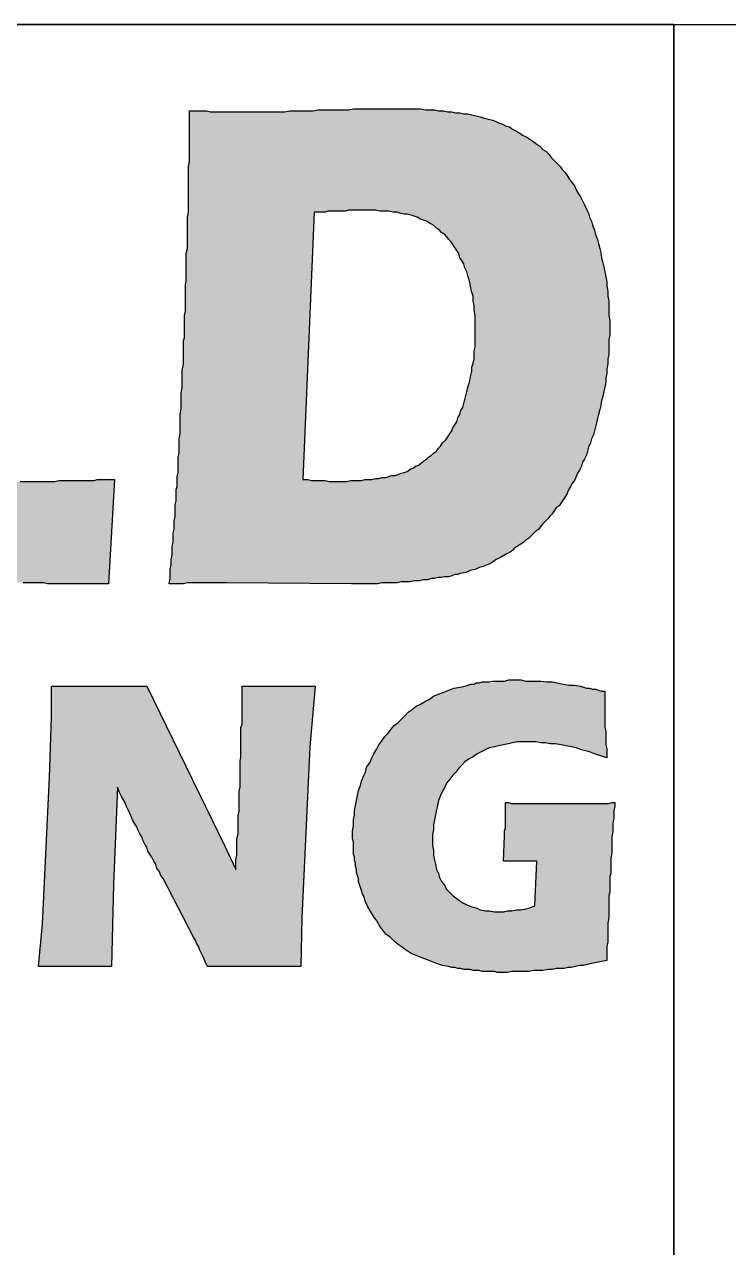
# Model space of a CAD drawing. Extents: x 0 to 36, y -3.3 to 24.
# Drawn here: x 18.468 to 19.044, y 1.5 to 2.5 of the extents above; entities that cross this region are included whole.
import ezdxf

# ---------------------------------------------------------------- set-up
doc = ezdxf.new("R2010")
doc.units = 0
doc.header["$LTSCALE"] = 10
doc.header["$MEASUREMENT"] = 0
doc.layers.add('BDR-18', color=1, linetype='Continuous')
doc.layers.add('BDR-25', color=4, linetype='Continuous')

# ---------------------------------------------------------------- blocks, each defined once
blk = doc.blocks.new('hel_logo_borderless_compact')
at = {"layer": 'BDR-18', "linetype": 'ByBlock'}
h = blk.add_hatch(color=256, dxfattribs=at)
h.dxf.hatch_style = 1
h.paths.add_polyline_path([(2.6607, 1.378), (2.6648, 1.378), (2.6681, 1.3772), (2.6714, 1.3772), (2.6756, 1.3772), (2.6789, 1.3772), (2.6822, 1.3763), (2.6863, 1.3763), (2.6905, 1.3763), (2.693, 1.3763), (2.6963, 1.3763), (2.6996, 1.3772), (2.7029, 1.3772), (2.7054, 1.3772), (2.7087, 1.3772), (2.7112, 1.378), (2.7145, 1.378), (2.717, 1.378), (2.7203, 1.3788), (2.7228, 1.3788), (2.7252, 1.3797), (2.7286, 1.3797), (2.731, 1.3805), (2.7335, 1.3813), (2.736, 1.3813), (2.7385, 1.3821), (2.741, 1.383), (2.7435, 1.3838), (2.7459, 1.3846), (2.7484, 1.3863), (2.7509, 1.3871), (2.7526, 1.3888), (2.7551, 1.3896), (2.7575, 1.3912), (2.7592, 1.3929), (2.7617, 1.3946), (2.7633, 1.3962), (2.7658, 1.3979), (2.7675, 1.3995), (2.77, 1.4012), (2.7716, 1.4037), (2.7733, 1.4053), (2.7749, 1.4078), (2.7774, 1.4103), (2.7791, 1.4128), (2.7807, 1.4153), (2.7824, 1.4177), (2.7832, 1.4202), (2.7849, 1.4227), (2.7865, 1.4252), (2.7873, 1.4285), (2.789, 1.431), (2.7898, 1.4343), (2.7915, 1.4368), (2.7923, 1.4401), (2.7931, 1.4434), (2.794, 1.4467), (2.7948, 1.45), (2.7956, 1.4534), (2.7965, 1.4567), (2.7973, 1.46), (2.7981, 1.4633), (2.7989, 1.4666), (2.7989, 1.4699), (2.7998, 1.4732), (2.8006, 1.4765), (2.8006, 1.4798), (2.8006, 1.4832), (2.8014, 1.4865), (2.8014, 1.4898), (2.8014, 1.4931), (2.8014, 1.4964), (2.8014, 1.4997), (2.8014, 1.5047), (2.8014, 1.508), (2.8014, 1.5121), (2.8006, 1.5163), (2.8006, 1.5204), (2.7998, 1.5237), (2.7998, 1.5279), (2.7989, 1.5312), (2.7981, 1.5345), (2.7973, 1.5378), (2.7965, 1.5411), (2.7956, 1.5444), (2.7948, 1.5477), (2.7931, 1.5511), (2.7923, 1.5544), (2.7907, 1.5569), (2.789, 1.5593), (2.7882, 1.5627), (2.7865, 1.5651), (2.7849, 1.5676), (2.7832, 1.5701), (2.7816, 1.5726), (2.7799, 1.5742), (2.7782, 1.5767), (2.7766, 1.5784), (2.7741, 1.58), (2.7724, 1.5817), (2.77, 1.5834), (2.7683, 1.585), (2.7658, 1.5867), (2.7642, 1.5875), (2.7617, 1.5891), (2.7592, 1.59), (2.7567, 1.5908), (2.7542, 1.5925), (2.7517, 1.5933), (2.7493, 1.5941), (2.7459, 1.5949), (2.7435, 1.5949), (2.7401, 1.5958), (2.7377, 1.5966), (2.7344, 1.5966), (2.731, 1.5974), (2.7269, 1.5974), (2.7236, 1.5974), (2.7203, 1.5983), (2.7161, 1.5983), (2.7128, 1.5983), (2.7079, 1.5983), (2.7054, 1.5983), (2.7029, 1.5983), (2.7004, 1.5983), (2.6979, 1.5983), (2.6954, 1.5974), (2.693, 1.5974), (2.6896, 1.5974), (2.6872, 1.5974), (2.6847, 1.5974), (2.6814, 1.5974), (2.6789, 1.5966), (2.6756, 1.5966), (2.6723, 1.5966), (2.6698, 1.5966)], flags=16)
h.paths.add_polyline_path([(2.5514, 1.2927), (2.5522, 1.2969), (2.5522, 1.301), (2.5522, 1.3043), (2.553, 1.3084), (2.553, 1.3126), (2.5538, 1.3159), (2.5538, 1.32), (2.5538, 1.3234), (2.5547, 1.3267), (2.5547, 1.3308), (2.5547, 1.3341), (2.5555, 1.3374), (2.5555, 1.3407), (2.5555, 1.3441), (2.5563, 1.3474), (2.5563, 1.3507), (2.5563, 1.354), (2.5563, 1.3573), (2.5572, 1.3606), (2.5572, 1.3631), (2.5572, 1.3664), (2.5572, 1.3697), (2.558, 1.3722), (2.558, 1.3755), (2.558, 1.378), (2.558, 1.3805), (2.5588, 1.3838), (2.5588, 1.3863), (2.5588, 1.3888), (2.5588, 1.3912), (2.5588, 1.3937), (2.5588, 1.3962), (2.5596, 1.3995), (2.5596, 1.4037), (2.5596, 1.407), (2.5596, 1.4111), (2.5605, 1.4153), (2.5605, 1.4194), (2.5605, 1.4227), (2.5605, 1.4269), (2.5605, 1.431), (2.5613, 1.436), (2.5613, 1.4401), (2.5613, 1.4442), (2.5613, 1.4484), (2.5621, 1.4534), (2.5621, 1.4575), (2.5621, 1.4625), (2.5621, 1.4674), (2.563, 1.4716), (2.563, 1.4765), (2.563, 1.479), (2.563, 1.4815), (2.563, 1.484), (2.563, 1.4865), (2.563, 1.489), (2.563, 1.4914), (2.5638, 1.4939), (2.5638, 1.4964), (2.5638, 1.4997), (2.5638, 1.5022), (2.5638, 1.5047), (2.5638, 1.5072), (2.5638, 1.5097), (2.5638, 1.5121), (2.5646, 1.5155), (2.5646, 1.5179), (2.5646, 1.5204), (2.5646, 1.5229), (2.5646, 1.5262), (2.5646, 1.5287), (2.5646, 1.5312), (2.5646, 1.5345), (2.5646, 1.537), (2.5654, 1.5403), (2.5654, 1.5428), (2.5654, 1.5461), (2.5654, 1.5502), (2.5654, 1.5544), (2.5654, 1.5585), (2.5654, 1.5627), (2.5663, 1.5668), (2.5663, 1.5709), (2.5663, 1.5742), (2.5663, 1.5784), (2.5663, 1.5817), (2.5663, 1.5858), (2.5663, 1.5891), (2.5663, 1.5925), (2.5671, 1.5966), (2.5671, 1.5999), (2.5671, 1.6024), (2.5671, 1.6057), (2.5671, 1.609), (2.5671, 1.6123), (2.5671, 1.6148), (2.5671, 1.6181), (2.5671, 1.6206), (2.5671, 1.6231), (2.5671, 1.6264), (2.5671, 1.6289), (2.5671, 1.6314), (2.5671, 1.6339), (2.5679, 1.638), (2.5679, 1.6421), (2.5679, 1.6463), (2.5679, 1.6794), (2.5712, 1.6794), (2.5745, 1.6794), (2.5787, 1.6794), (2.582, 1.6794), (2.5853, 1.6786), (2.5886, 1.6786), (2.5919, 1.6786), (2.5952, 1.6786), (2.5986, 1.6786), (2.601, 1.6786), (2.6044, 1.6786), (2.6077, 1.6786), (2.6101, 1.6786), (2.6135, 1.6786), (2.6159, 1.6786), (2.6184, 1.6786), (2.6217, 1.6786), (2.6242, 1.6786), (2.6267, 1.6786), (2.63, 1.6786), (2.6333, 1.6786), (2.6358, 1.6786), (2.6391, 1.6786), (2.6424, 1.6786), (2.6458, 1.6786), (2.6499, 1.6794), (2.6532, 1.6794), (2.6573, 1.6794), (2.6607, 1.6794), (2.6648, 1.6794), (2.6689, 1.6794), (2.6731, 1.6802), (2.6772, 1.6802), (2.6814, 1.6802), (2.6855, 1.6802), (2.6896, 1.6802), (2.6938, 1.6802), (2.6979, 1.6802), (2.7021, 1.6811), (2.7054, 1.6811), (2.7095, 1.6811), (2.7137, 1.6811), (2.7178, 1.6811), (2.7211, 1.6811), (2.7252, 1.6811), (2.7286, 1.6811), (2.7327, 1.6811), (2.736, 1.6811), (2.741, 1.6811), (2.7451, 1.6811), (2.7484, 1.6811), (2.7526, 1.6811), (2.7567, 1.6811), (2.7608, 1.6802), (2.7642, 1.6802), (2.7683, 1.6802), (2.7716, 1.6794), (2.7758, 1.6794), (2.7791, 1.6786), (2.7824, 1.6786), (2.7857, 1.6777), (2.789, 1.6777), (2.7923, 1.6769), (2.7956, 1.6769), (2.7989, 1.6761), (2.8023, 1.6753), (2.8056, 1.6744), (2.808, 1.6736), (2.8114, 1.6728), (2.8147, 1.672), (2.8172, 1.6711), (2.8205, 1.6695), (2.8238, 1.6686), (2.8263, 1.667), (2.8296, 1.6662), (2.8321, 1.6645), (2.8354, 1.6628), (2.8379, 1.6612), (2.8403, 1.6595), (2.8437, 1.6579), (2.8461, 1.6562), (2.8486, 1.6546), (2.8519, 1.6521), (2.8544, 1.6504), (2.8569, 1.6479), (2.8594, 1.6463), (2.8619, 1.6438), (2.8635, 1.6413), (2.866, 1.6388), (2.8685, 1.6363), (2.871, 1.6339), (2.8726, 1.6314), (2.8751, 1.6289), (2.8768, 1.6264), (2.8784, 1.6239), (2.8809, 1.6206), (2.8826, 1.6181), (2.8842, 1.6148), (2.8859, 1.6115), (2.8875, 1.609), (2.8892, 1.6057), (2.8908, 1.6024), (2.8925, 1.5991), (2.8942, 1.5958), (2.895, 1.5925), (2.8966, 1.5891), (2.8975, 1.5858), (2.8991, 1.5817), (2.9, 1.5784), (2.9016, 1.5742), (2.9024, 1.5709), (2.9033, 1.5668), (2.9041, 1.5635), (2.9049, 1.5593), (2.9058, 1.5552), (2.9066, 1.5519), (2.9074, 1.5477), (2.9082, 1.5436), (2.9091, 1.5395), (2.9091, 1.5362), (2.9099, 1.532), (2.9099, 1.5279), (2.9107, 1.5237), (2.9107, 1.5196), (2.9107, 1.5163), (2.9107, 1.5121), (2.9116, 1.508), (2.9116, 1.5039), (2.9116, 1.4997), (2.9116, 1.4956), (2.9107, 1.4923), (2.9107, 1.4881), (2.9107, 1.484), (2.9107, 1.4798), (2.9099, 1.4765), (2.9099, 1.4724), (2.9091, 1.4683), (2.9091, 1.4649), (2.9082, 1.4608), (2.9082, 1.4575), (2.9074, 1.4534), (2.9066, 1.45), (2.9058, 1.4459), (2.9049, 1.4426), (2.9041, 1.4384), (2.9033, 1.4351), (2.9024, 1.431), (2.9016, 1.4277), (2.9008, 1.4244), (2.9, 1.4211), (2.8991, 1.4177), (2.8983, 1.4144), (2.8966, 1.4111), (2.8958, 1.4078), (2.8942, 1.4045), (2.8933, 1.4012), (2.8925, 1.3979), (2.8908, 1.3946), (2.8892, 1.3921), (2.8884, 1.3888), (2.8867, 1.3855), (2.8851, 1.383), (2.8842, 1.3805), (2.8826, 1.3772), (2.8809, 1.3747), (2.8793, 1.3722), (2.8776, 1.3689), (2.8768, 1.3664), (2.8751, 1.3639), (2.8735, 1.3614), (2.8718, 1.359), (2.8701, 1.3565), (2.8677, 1.3548), (2.866, 1.3523), (2.8644, 1.3498), (2.8627, 1.3482), (2.861, 1.3457), (2.8594, 1.3441), (2.8569, 1.3416), (2.8552, 1.3399), (2.8536, 1.3374), (2.8511, 1.3358), (2.8494, 1.3341), (2.847, 1.3316), (2.8453, 1.33), (2.8428, 1.3283), (2.8412, 1.3267), (2.8387, 1.325), (2.8362, 1.3234), (2.8337, 1.3217), (2.8321, 1.32), (2.8296, 1.3184), (2.8263, 1.3167), (2.8221, 1.3142), (2.8188, 1.3126), (2.8155, 1.3101), (2.8122, 1.3084), (2.808, 1.3068), (2.8047, 1.306), (2.8014, 1.3043), (2.7973, 1.3035), (2.794, 1.3018), (2.789, 1.301), (2.7873, 1.3002), (2.7849, 1.3002), (2.7824, 1.2993), (2.7799, 1.2985), (2.7766, 1.2985), (2.7741, 1.2977), (2.7716, 1.2977), (2.7683, 1.2969), (2.7658, 1.2969), (2.7625, 1.296), (2.7592, 1.296), (2.7559, 1.2952), (2.7517, 1.2952), (2.7484, 1.2944), (2.7451, 1.2944), (2.741, 1.2944), (2.7377, 1.2935), (2.7335, 1.2935), (2.7294, 1.2935), (2.7252, 1.2935), (2.7219, 1.2927), (2.7178, 1.2927), (2.7137, 1.2927), (2.7095, 1.2927), (2.7045, 1.2927), (2.7004, 1.2927), (2.5986, 1.2935), (2.5944, 1.2935), (2.5919, 1.2935), (2.5903, 1.2935), (2.5878, 1.2935), (2.5853, 1.2935), (2.582, 1.2935), (2.5795, 1.2935), (2.5762, 1.2935), (2.5729, 1.2935), (2.5704, 1.2935), (2.5663, 1.2935), (2.563, 1.2927), (2.5596, 1.2927), (2.5555, 1.2927)])
h = blk.add_hatch(color=256, dxfattribs=at)
h.dxf.hatch_style = 1
h.paths.add_polyline_path([(2.2317, 1.2927), (2.2317, 1.2969), (2.2326, 1.301), (2.2326, 1.3051), (2.2334, 1.3093), (2.2334, 1.3134), (2.2342, 1.3167), (2.2342, 1.3209), (2.2351, 1.325), (2.2351, 1.3283), (2.2351, 1.3325), (2.2359, 1.3358), (2.2359, 1.3391), (2.2367, 1.3432), (2.2367, 1.3465), (2.2367, 1.3498), (2.2375, 1.3532), (2.2375, 1.3565), (2.2375, 1.3598), (2.2384, 1.3631), (2.2384, 1.3664), (2.2384, 1.3697), (2.2392, 1.373), (2.2392, 1.3763), (2.2392, 1.3788), (2.2392, 1.3821), (2.24, 1.3855), (2.24, 1.3879), (2.24, 1.3912), (2.24, 1.3937), (2.2408, 1.3962), (2.2408, 1.3995), (2.2408, 1.402), (2.2408, 1.407), (2.2417, 1.4111), (2.2417, 1.4161), (2.2425, 1.4211), (2.2425, 1.426), (2.2425, 1.431), (2.2433, 1.4351), (2.2433, 1.4401), (2.2433, 1.4451), (2.2442, 1.45), (2.2442, 1.455), (2.2442, 1.4591), (2.245, 1.4641), (2.245, 1.4691), (2.245, 1.4741), (2.2458, 1.479), (2.2458, 1.4832), (2.2458, 1.4881), (2.2466, 1.4931), (2.2466, 1.4981), (2.2466, 1.5022), (2.2466, 1.5072), (2.2475, 1.5121), (2.2475, 1.5171), (2.2475, 1.5213), (2.2475, 1.5262), (2.2483, 1.5312), (2.2483, 1.5362), (2.2483, 1.5403), (2.2483, 1.5453), (2.2483, 1.5502), (2.2491, 1.5552), (2.2491, 1.5593), (2.2491, 1.5643), (2.2491, 1.5693), (2.2491, 1.5734), (2.25, 1.5784), (2.25, 1.5825), (2.25, 1.5867), (2.25, 1.5916), (2.25, 1.5958), (2.25, 1.5999), (2.2508, 1.6041), (2.2508, 1.6082), (2.2508, 1.6123), (2.2508, 1.6165), (2.2508, 1.6198), (2.2508, 1.6239), (2.2508, 1.6281), (2.2508, 1.6314), (2.2508, 1.6355), (2.2508, 1.6388), (2.2516, 1.643), (2.2516, 1.6463), (2.2516, 1.6496), (2.2516, 1.6537), (2.2516, 1.657), (2.2516, 1.6604), (2.2516, 1.6637), (2.2516, 1.667), (2.2516, 1.6703), (2.2516, 1.6736), (2.2516, 1.6761), (2.2516, 1.6794), (2.2558, 1.6794), (2.2599, 1.6794), (2.264, 1.6794), (2.2682, 1.6794), (2.2723, 1.6794), (2.2765, 1.6794), (2.2798, 1.6794), (2.2839, 1.6794), (2.288, 1.6786), (2.2914, 1.6786), (2.2955, 1.6786), (2.2988, 1.6786), (2.3021, 1.6786), (2.3054, 1.6786), (2.3096, 1.6786), (2.3129, 1.6786), (2.3145, 1.6786), (2.317, 1.6786), (2.3195, 1.6786), (2.3228, 1.6786), (2.3253, 1.6786), (2.3278, 1.6786), (2.3311, 1.6786), (2.3344, 1.6794), (2.3377, 1.6794), (2.341, 1.6794), (2.3444, 1.6794), (2.3485, 1.6794), (2.3518, 1.6794), (2.3559, 1.6794), (2.3601, 1.6794), (2.3642, 1.6794), (2.3576, 1.5767), (2.3501, 1.4169), (2.3493, 1.3772), (2.3518, 1.3772), (2.3543, 1.3772), (2.3576, 1.3772), (2.3601, 1.3772), (2.3626, 1.3772), (2.3651, 1.3772), (2.3692, 1.3772), (2.3733, 1.3763), (2.3775, 1.3763), (2.3816, 1.3763), (2.3849, 1.3763), (2.3891, 1.3763), (2.3915, 1.3763), (2.3949, 1.3763), (2.3973, 1.3763), (2.3998, 1.3763), (2.4023, 1.3763), (2.4065, 1.3763), (2.4106, 1.3763), (2.4139, 1.3763), (2.418, 1.3763), (2.4222, 1.3763), (2.4263, 1.3763), (2.4296, 1.3763), (2.4338, 1.3763), (2.4371, 1.3763), (2.4412, 1.3763), (2.4445, 1.3763), (2.4479, 1.3763), (2.4512, 1.3763), (2.4545, 1.3763), (2.4578, 1.3763), (2.4611, 1.3772), (2.4644, 1.3772), (2.4677, 1.3772), (2.471, 1.3772), (2.4735, 1.3772), (2.4768, 1.3772), (2.4793, 1.3772), (2.4826, 1.3772), (2.4851, 1.3772), (2.4876, 1.3772), (2.4901, 1.3772), (2.4926, 1.378), (2.4951, 1.378), (2.4975, 1.378), (2.5025, 1.378), (2.5066, 1.378), (2.5017, 1.2927), (2.4975, 1.2927), (2.4934, 1.2927), (2.4893, 1.2927), (2.4851, 1.2927), (2.481, 1.2927), (2.4768, 1.2927), (2.4727, 1.2927), (2.4686, 1.2927), (2.4644, 1.2927), (2.4603, 1.2927), (2.4561, 1.2927), (2.452, 1.2927), (2.4487, 1.2935), (2.4445, 1.2935), (2.4404, 1.2935), (2.4363, 1.2935), (2.4321, 1.2935), (2.4288, 1.2935), (2.4247, 1.2935), (2.4205, 1.2935), (2.4164, 1.2935), (2.4131, 1.2935), (2.4089, 1.2935), (2.4048, 1.2935), (2.4015, 1.2935), (2.3973, 1.2935), (2.3932, 1.2935), (2.3899, 1.2935), (2.3858, 1.2935), (2.3824, 1.2935), (2.3783, 1.2935), (2.3742, 1.2935), (2.3717, 1.2935), (2.3692, 1.2935), (2.3667, 1.2935), (2.3642, 1.2935), (2.3617, 1.2935), (2.3593, 1.2935), (2.3568, 1.2935), (2.3543, 1.2935), (2.3493, 1.2935), (2.3444, 1.2935), (2.3402, 1.2935), (2.3352, 1.2935), (2.3303, 1.2935), (2.3253, 1.2935), (2.3212, 1.2935), (2.3162, 1.2935), (2.3112, 1.2935), (2.3071, 1.2935), (2.3021, 1.2935), (2.298, 1.2935), (2.2938, 1.2935), (2.2889, 1.2935), (2.2847, 1.2935), (2.2806, 1.2927), (2.2765, 1.2927), (2.2723, 1.2927), (2.2682, 1.2927), (2.264, 1.2927), (2.2599, 1.2927), (2.2558, 1.2927), (2.2516, 1.2927), (2.2475, 1.2927), (2.2433, 1.2927), (2.2392, 1.2927), (2.2359, 1.2927)])
h = blk.add_hatch(color=256, dxfattribs=at)
h.dxf.hatch_style = 1
h.paths.add_polyline_path([(2.8263, 1.1139), (2.8287, 1.1139), (2.8312, 1.113), (2.8337, 1.113), (2.8362, 1.113), (2.8387, 1.113), (2.8412, 1.113), (2.8437, 1.113), (2.8461, 1.113), (2.8511, 1.113), (2.8561, 1.113), (2.861, 1.113), (2.866, 1.113), (2.8693, 1.113), (2.8735, 1.113), (2.8768, 1.113), (2.8809, 1.113), (2.8842, 1.113), (2.8875, 1.113), (2.8908, 1.113), (2.8942, 1.113), (2.8975, 1.113), (2.9, 1.113), (2.9033, 1.113), (2.9058, 1.113), (2.9082, 1.113), (2.9107, 1.113), (2.9132, 1.1139), (2.9157, 1.1139), (2.9157, 1.1105), (2.9149, 1.1072), (2.9149, 1.1039), (2.9149, 1.1006), (2.914, 1.0973), (2.914, 1.0932), (2.914, 1.0898), (2.9132, 1.0857), (2.9132, 1.0816), (2.9132, 1.0774), (2.9132, 1.0725), (2.9124, 1.0683), (2.9124, 1.0634), (2.9124, 1.0609), (2.9124, 1.0584), (2.9124, 1.0559), (2.9116, 1.0534), (2.9116, 1.0509), (2.9116, 1.0484), (2.9116, 1.046), (2.9116, 1.0427), (2.9116, 1.0402), (2.9107, 1.0377), (2.9107, 1.0352), (2.9107, 1.0327), (2.9107, 1.0286), (2.9107, 1.0236), (2.9107, 1.0195), (2.9099, 1.0153), (2.9099, 1.0112), (2.9099, 1.007), (2.9099, 1.0037), (2.9099, 0.9996), (2.9091, 0.9963), (2.9091, 0.993), (2.9091, 0.9897), (2.9091, 0.9872), (2.9091, 0.9847), (2.9049, 0.9839), (2.9008, 0.983), (2.8966, 0.9822), (2.8933, 0.9814), (2.89, 0.9805), (2.8867, 0.9805), (2.8834, 0.9797), (2.8801, 0.9789), (2.8776, 0.9789), (2.8743, 0.9781), (2.871, 0.9781), (2.8677, 0.9781), (2.8644, 0.9772), (2.861, 0.9772), (2.8569, 0.9764), (2.8528, 0.9764), (2.8494, 0.9764), (2.8453, 0.9756), (2.842, 0.9756), (2.8379, 0.9756), (2.8345, 0.9756), (2.8312, 0.9756), (2.8279, 0.9748), (2.8246, 0.9748), (2.8221, 0.9748), (2.8196, 0.9748), (2.8172, 0.9756), (2.8147, 0.9756), (2.8122, 0.9756), (2.8097, 0.9756), (2.8072, 0.9756), (2.8047, 0.9764), (2.8023, 0.9764), (2.7998, 0.9764), (2.7973, 0.9772), (2.7948, 0.9772), (2.7923, 0.9772), (2.7898, 0.9781), (2.7873, 0.9781), (2.7849, 0.9789), (2.7824, 0.9789), (2.7799, 0.9797), (2.7749, 0.9805), (2.77, 0.9822), (2.7658, 0.9839), (2.7617, 0.9855), (2.7575, 0.9872), (2.7534, 0.9888), (2.7493, 0.9905), (2.7451, 0.993), (2.7418, 0.9955), (2.7385, 0.9979), (2.7352, 1.0004), (2.7319, 1.0037), (2.7286, 1.0062), (2.7261, 1.0095), (2.7236, 1.0128), (2.7211, 1.017), (2.7186, 1.0203), (2.7161, 1.0244), (2.7137, 1.0286), (2.712, 1.0327), (2.7103, 1.0377), (2.7095, 1.0393), (2.7087, 1.0418), (2.7079, 1.0443), (2.707, 1.0468), (2.7062, 1.0493), (2.7062, 1.0518), (2.7054, 1.0542), (2.7045, 1.0567), (2.7045, 1.0592), (2.7037, 1.0617), (2.7037, 1.0642), (2.7029, 1.0667), (2.7029, 1.0691), (2.7021, 1.0716), (2.7021, 1.0741), (2.7021, 1.0766), (2.7021, 1.0791), (2.7021, 1.0816), (2.7012, 1.0841), (2.7012, 1.0865), (2.7012, 1.0907), (2.7021, 1.0948), (2.7021, 1.0998), (2.7029, 1.1039), (2.7029, 1.1072), (2.7037, 1.1114), (2.7045, 1.1155), (2.7054, 1.1197), (2.7062, 1.1238), (2.7079, 1.1279), (2.7087, 1.1312), (2.7103, 1.1354), (2.712, 1.1387), (2.7128, 1.1428), (2.7153, 1.1462), (2.717, 1.1503), (2.7186, 1.1536), (2.7211, 1.1577), (2.7228, 1.1611), (2.7252, 1.1644), (2.7277, 1.1677), (2.7302, 1.1702), (2.7327, 1.1735), (2.7352, 1.1768), (2.7385, 1.1793), (2.741, 1.1818), (2.7443, 1.1851), (2.7468, 1.1876), (2.7501, 1.19), (2.7534, 1.1925), (2.7567, 1.1942), (2.7608, 1.1967), (2.7642, 1.1983), (2.7675, 1.2008), (2.7716, 1.2025), (2.7758, 1.2041), (2.7799, 1.2058), (2.784, 1.2074), (2.789, 1.2083), (2.7931, 1.2091), (2.7981, 1.2107), (2.8006, 1.2107), (2.8023, 1.2116), (2.8047, 1.2116), (2.8072, 1.2124), (2.8097, 1.2124), (2.813, 1.2124), (2.8155, 1.2132), (2.818, 1.2132), (2.8205, 1.2132), (2.823, 1.2132), (2.8254, 1.2132), (2.8287, 1.2141), (2.8312, 1.2141), (2.8345, 1.2141), (2.8387, 1.2141), (2.8428, 1.2132), (2.847, 1.2132), (2.8511, 1.2132), (2.8552, 1.2132), (2.8602, 1.2124), (2.8644, 1.2124), (2.8685, 1.2116), (2.8735, 1.2107), (2.8784, 1.2099), (2.8826, 1.2099), (2.8875, 1.2091), (2.8925, 1.2074), (2.895, 1.2074), (2.8975, 1.2066), (2.9, 1.2066), (2.9024, 1.2058), (2.9049, 1.2049), (2.9074, 1.2049), (2.9074, 1.2016), (2.9074, 1.1983), (2.9074, 1.195), (2.9074, 1.1925), (2.9074, 1.1892), (2.9074, 1.1859), (2.9074, 1.1826), (2.9074, 1.1784), (2.9074, 1.1751), (2.9082, 1.1718), (2.9082, 1.1685), (2.9082, 1.1644), (2.9082, 1.1611), (2.9091, 1.1577), (2.9091, 1.1536), (2.9091, 1.1503), (2.9066, 1.1511), (2.9041, 1.1519), (2.9016, 1.1528), (2.8991, 1.1536), (2.895, 1.1553), (2.8917, 1.1561), (2.8884, 1.1569), (2.8842, 1.1586), (2.8801, 1.1594), (2.8759, 1.1602), (2.8718, 1.1611), (2.8668, 1.1619), (2.8627, 1.1619), (2.8586, 1.1627), (2.8552, 1.1627), (2.8511, 1.1635), (2.8478, 1.1635), (2.8445, 1.1635), (2.8403, 1.1635), (2.8362, 1.1635), (2.8321, 1.1627), (2.8287, 1.1619), (2.8246, 1.1611), (2.8205, 1.1602), (2.8172, 1.1594), (2.813, 1.1586), (2.8097, 1.1569), (2.8064, 1.1553), (2.8031, 1.1536), (2.7998, 1.1511), (2.7965, 1.1495), (2.7931, 1.147), (2.7907, 1.1445), (2.7882, 1.142), (2.7857, 1.1387), (2.7832, 1.1362), (2.7807, 1.1329), (2.7782, 1.1296), (2.7766, 1.1263), (2.7749, 1.123), (2.7733, 1.1197), (2.7716, 1.1155), (2.7708, 1.1114), (2.77, 1.1081), (2.7691, 1.1039), (2.7683, 1.0998), (2.7675, 1.0956), (2.7675, 1.0915), (2.7666, 1.0874), (2.7666, 1.0832), (2.7666, 1.0791), (2.7675, 1.0749), (2.7675, 1.0708), (2.7683, 1.0667), (2.7691, 1.0634), (2.77, 1.0592), (2.7716, 1.0559), (2.7724, 1.0526), (2.7741, 1.0493), (2.7766, 1.046), (2.7782, 1.0427), (2.7807, 1.0402), (2.7832, 1.0377), (2.7857, 1.036), (2.789, 1.0335), (2.7915, 1.0319), (2.7948, 1.0302), (2.7989, 1.0286), (2.8023, 1.0277), (2.8056, 1.0261), (2.8097, 1.0253), (2.813, 1.0253), (2.8172, 1.0244), (2.8213, 1.0244), (2.8246, 1.0244), (2.8279, 1.0253), (2.8312, 1.0253), (2.8354, 1.0261), (2.8387, 1.0261), (2.8428, 1.0269), (2.8461, 1.0277), (2.8503, 1.0294), (2.8519, 1.0658), (2.8494, 1.0658), (2.8478, 1.0658), (2.8445, 1.0658), (2.842, 1.0658), (2.8403, 1.0658), (2.8246, 1.0658), (2.8254, 1.0865), (2.8254, 1.0882), (2.8254, 1.0907), (2.8263, 1.0932), (2.8263, 1.0965), (2.8263, 1.0998), (2.8263, 1.1039), (2.8263, 1.1056), (2.8263, 1.1081), (2.8263, 1.1105)])
h = blk.add_hatch(color=256, dxfattribs=at)
h.dxf.hatch_style = 1
h.paths.add_polyline_path([(2.4445, 0.9797), (2.4479, 1.0145), (2.4537, 1.1346), (2.4553, 1.1834), (2.4553, 1.2091), (2.4586, 1.2091), (2.4611, 1.2091), (2.4644, 1.2091), (2.4669, 1.2091), (2.4694, 1.2091), (2.4719, 1.2091), (2.4752, 1.2091), (2.4777, 1.2091), (2.4801, 1.2091), (2.4826, 1.2091), (2.4851, 1.2091), (2.4876, 1.2091), (2.4926, 1.2091), (2.4967, 1.2091), (2.5, 1.2091), (2.5042, 1.2091), (2.5075, 1.2091), (2.5124, 1.2091), (2.5141, 1.2091), (2.5166, 1.2091), (2.5191, 1.2091), (2.5215, 1.2091), (2.5249, 1.2091), (2.5273, 1.2091), (2.5298, 1.2091), (2.5331, 1.2091), (2.5969, 1.0783), (2.606, 1.0592), (2.606, 1.0634), (2.606, 1.0667), (2.6068, 1.0708), (2.6068, 1.0749), (2.6068, 1.0791), (2.6068, 1.0841), (2.6077, 1.0882), (2.6077, 1.0907), (2.6077, 1.0932), (2.6077, 1.0956), (2.6077, 1.0981), (2.6077, 1.1014), (2.6077, 1.1039), (2.6085, 1.1064), (2.6085, 1.1089), (2.6085, 1.1122), (2.6085, 1.1147), (2.6085, 1.1172), (2.6085, 1.1205), (2.6085, 1.123), (2.6093, 1.1263), (2.6093, 1.1296), (2.6093, 1.1321), (2.6093, 1.1354), (2.6093, 1.1387), (2.6093, 1.142), (2.6093, 1.1453), (2.6093, 1.1478), (2.6101, 1.1511), (2.6101, 1.1536), (2.6101, 1.1569), (2.6101, 1.1594), (2.6101, 1.1627), (2.6101, 1.1652), (2.6101, 1.1677), (2.6101, 1.1702), (2.6101, 1.1727), (2.6101, 1.1751), (2.611, 1.1776), (2.611, 1.1818), (2.611, 1.1859), (2.611, 1.19), (2.611, 1.1942), (2.611, 1.1975), (2.611, 1.2008), (2.611, 1.2041), (2.611, 1.2066), (2.611, 1.2091), (2.6159, 1.2091), (2.6201, 1.2091), (2.6242, 1.2091), (2.6275, 1.2091), (2.6317, 1.2091), (2.635, 1.2091), (2.6375, 1.2091), (2.6408, 1.2091), (2.6424, 1.2091), (2.6449, 1.2091), (2.6474, 1.2091), (2.6507, 1.2091), (2.6549, 1.2091), (2.6565, 1.2091), (2.659, 1.2091), (2.6615, 1.2091), (2.6648, 1.2091), (2.6673, 1.2091), (2.6706, 1.2091), (2.6665, 1.1594), (2.6598, 1.0195), (2.659, 0.9797), (2.654, 0.9797), (2.6491, 0.9797), (2.6449, 0.9797), (2.64, 0.9797), (2.6358, 0.9797), (2.6308, 0.9797), (2.6267, 0.9797), (2.6226, 0.9797), (2.6184, 0.9797), (2.6143, 0.9797), (2.6101, 0.9797), (2.6077, 0.9797), (2.6052, 0.9797), (2.6027, 0.9797), (2.6002, 0.9797), (2.5977, 0.9797), (2.5952, 0.9797), (2.5919, 0.9797), (2.5894, 0.9797), (2.5861, 0.9797), (2.5828, 0.9797), (2.5812, 0.983), (2.5795, 0.9872), (2.5779, 0.9905), (2.5762, 0.9938), (2.5754, 0.9963), (2.5737, 0.9988), (2.5729, 1.0012), (2.5712, 1.0037), (2.5464, 1.0518), (2.5447, 1.0542), (2.5431, 1.0576), (2.5414, 1.06), (2.5406, 1.0634), (2.5389, 1.0658), (2.5373, 1.0691), (2.5356, 1.0716), (2.534, 1.0741), (2.5331, 1.0774), (2.5315, 1.0799), (2.5298, 1.0832), (2.529, 1.0857), (2.5273, 1.0882), (2.5257, 1.0915), (2.5249, 1.094), (2.5232, 1.0965), (2.5215, 1.0998), (2.5199, 1.1039), (2.5182, 1.1072), (2.5166, 1.1105), (2.5149, 1.1147), (2.5124, 1.1188), (2.5108, 1.1221), (2.5091, 1.1263), (2.5058, 1.0468), (2.5042, 0.9797), (2.5, 0.9797), (2.4959, 0.9797), (2.4917, 0.9797), (2.4876, 0.9797), (2.4843, 0.9797), (2.481, 0.9797), (2.4785, 0.9797), (2.476, 0.9797), (2.4735, 0.9797), (2.471, 0.9797), (2.4677, 0.9797), (2.4636, 0.9797), (2.4603, 0.9797), (2.4578, 0.9797), (2.4553, 0.9797), (2.4528, 0.9797), (2.4503, 0.9797), (2.4479, 0.9797)])
for points in [[(2.5514, 1.2927), (2.5522, 1.2969), (2.5522, 1.301), (2.5522, 1.3043), (2.553, 1.3084), (2.553, 1.3126), (2.5538, 1.3159), (2.5538, 1.32), (2.5538, 1.3234), (2.5547, 1.3267), (2.5547, 1.3308), (2.5547, 1.3341), (2.5555, 1.3374), (2.5555, 1.3407), (2.5555, 1.3441), (2.5563, 1.3474), (2.5563, 1.3507), (2.5563, 1.354), (2.5563, 1.3573), (2.5572, 1.3606), (2.5572, 1.3631), (2.5572, 1.3664), (2.5572, 1.3697), (2.558, 1.3722), (2.558, 1.3755), (2.558, 1.378), (2.558, 1.3805), (2.5588, 1.3838), (2.5588, 1.3863), (2.5588, 1.3888), (2.5588, 1.3912), (2.5588, 1.3937), (2.5588, 1.3962), (2.5596, 1.3995), (2.5596, 1.4037), (2.5596, 1.407), (2.5596, 1.4111), (2.5605, 1.4153), (2.5605, 1.4194), (2.5605, 1.4227), (2.5605, 1.4269), (2.5605, 1.431), (2.5613, 1.436), (2.5613, 1.4401), (2.5613, 1.4442), (2.5613, 1.4484), (2.5621, 1.4534), (2.5621, 1.4575), (2.5621, 1.4625), (2.5621, 1.4674), (2.563, 1.4716), (2.563, 1.4765), (2.563, 1.479), (2.563, 1.4815), (2.563, 1.484), (2.563, 1.4865), (2.563, 1.489), (2.563, 1.4914), (2.5638, 1.4939), (2.5638, 1.4964), (2.5638, 1.4997), (2.5638, 1.5022), (2.5638, 1.5047), (2.5638, 1.5072), (2.5638, 1.5097), (2.5638, 1.5121), (2.5646, 1.5155), (2.5646, 1.5179), (2.5646, 1.5204), (2.5646, 1.5229), (2.5646, 1.5262), (2.5646, 1.5287), (2.5646, 1.5312), (2.5646, 1.5345), (2.5646, 1.537), (2.5654, 1.5403), (2.5654, 1.5428), (2.5654, 1.5461), (2.5654, 1.5502), (2.5654, 1.5544), (2.5654, 1.5585), (2.5654, 1.5627), (2.5663, 1.5668), (2.5663, 1.5709), (2.5663, 1.5742), (2.5663, 1.5784), (2.5663, 1.5817), (2.5663, 1.5858), (2.5663, 1.5891), (2.5663, 1.5925), (2.5671, 1.5966), (2.5671, 1.5999), (2.5671, 1.6024), (2.5671, 1.6057), (2.5671, 1.609), (2.5671, 1.6123), (2.5671, 1.6148), (2.5671, 1.6181), (2.5671, 1.6206), (2.5671, 1.6231), (2.5671, 1.6264), (2.5671, 1.6289), (2.5671, 1.6314), (2.5671, 1.6339), (2.5679, 1.638), (2.5679, 1.6421), (2.5679, 1.6463), (2.5679, 1.6794), (2.5712, 1.6794), (2.5745, 1.6794), (2.5787, 1.6794), (2.582, 1.6794), (2.5853, 1.6786), (2.5886, 1.6786), (2.5919, 1.6786), (2.5952, 1.6786), (2.5986, 1.6786), (2.601, 1.6786), (2.6044, 1.6786), (2.6077, 1.6786), (2.6101, 1.6786), (2.6135, 1.6786), (2.6159, 1.6786), (2.6184, 1.6786), (2.6217, 1.6786), (2.6242, 1.6786), (2.6267, 1.6786), (2.63, 1.6786), (2.6333, 1.6786), (2.6358, 1.6786), (2.6391, 1.6786), (2.6424, 1.6786), (2.6458, 1.6786), (2.6499, 1.6794), (2.6532, 1.6794), (2.6573, 1.6794), (2.6607, 1.6794), (2.6648, 1.6794), (2.6689, 1.6794), (2.6731, 1.6802), (2.6772, 1.6802), (2.6814, 1.6802), (2.6855, 1.6802), (2.6896, 1.6802), (2.6938, 1.6802), (2.6979, 1.6802), (2.7021, 1.6811), (2.7054, 1.6811), (2.7095, 1.6811), (2.7137, 1.6811), (2.7178, 1.6811), (2.7211, 1.6811), (2.7252, 1.6811), (2.7286, 1.6811), (2.7327, 1.6811), (2.736, 1.6811), (2.741, 1.6811), (2.7451, 1.6811), (2.7484, 1.6811), (2.7526, 1.6811), (2.7567, 1.6811), (2.7608, 1.6802), (2.7642, 1.6802), (2.7683, 1.6802), (2.7716, 1.6794), (2.7758, 1.6794), (2.7791, 1.6786), (2.7824, 1.6786), (2.7857, 1.6777), (2.789, 1.6777), (2.7923, 1.6769), (2.7956, 1.6769), (2.7989, 1.6761), (2.8023, 1.6753), (2.8056, 1.6744), (2.808, 1.6736), (2.8114, 1.6728), (2.8147, 1.672), (2.8172, 1.6711), (2.8205, 1.6695), (2.8238, 1.6686), (2.8263, 1.667), (2.8296, 1.6662), (2.8321, 1.6645), (2.8354, 1.6628), (2.8379, 1.6612), (2.8403, 1.6595), (2.8437, 1.6579), (2.8461, 1.6562), (2.8486, 1.6546), (2.8519, 1.6521), (2.8544, 1.6504), (2.8569, 1.6479), (2.8594, 1.6463), (2.8619, 1.6438), (2.8635, 1.6413), (2.866, 1.6388), (2.8685, 1.6363), (2.871, 1.6339), (2.8726, 1.6314), (2.8751, 1.6289), (2.8768, 1.6264), (2.8784, 1.6239), (2.8809, 1.6206), (2.8826, 1.6181), (2.8842, 1.6148), (2.8859, 1.6115), (2.8875, 1.609), (2.8892, 1.6057), (2.8908, 1.6024), (2.8925, 1.5991), (2.8942, 1.5958), (2.895, 1.5925), (2.8966, 1.5891), (2.8975, 1.5858), (2.8991, 1.5817), (2.9, 1.5784), (2.9016, 1.5742), (2.9024, 1.5709), (2.9033, 1.5668), (2.9041, 1.5635), (2.9049, 1.5593), (2.9058, 1.5552), (2.9066, 1.5519), (2.9074, 1.5477), (2.9082, 1.5436), (2.9091, 1.5395), (2.9091, 1.5362), (2.9099, 1.532), (2.9099, 1.5279), (2.9107, 1.5237), (2.9107, 1.5196), (2.9107, 1.5163), (2.9107, 1.5121), (2.9116, 1.508), (2.9116, 1.5039), (2.9116, 1.4997), (2.9116, 1.4956), (2.9107, 1.4923), (2.9107, 1.4881), (2.9107, 1.484), (2.9107, 1.4798), (2.9099, 1.4765), (2.9099, 1.4724), (2.9091, 1.4683), (2.9091, 1.4649), (2.9082, 1.4608), (2.9082, 1.4575), (2.9074, 1.4534), (2.9066, 1.45), (2.9058, 1.4459), (2.9049, 1.4426), (2.9041, 1.4384), (2.9033, 1.4351), (2.9024, 1.431), (2.9016, 1.4277), (2.9008, 1.4244), (2.9, 1.4211), (2.8991, 1.4177), (2.8983, 1.4144), (2.8966, 1.4111), (2.8958, 1.4078), (2.8942, 1.4045), (2.8933, 1.4012), (2.8925, 1.3979), (2.8908, 1.3946), (2.8892, 1.3921), (2.8884, 1.3888), (2.8867, 1.3855), (2.8851, 1.383), (2.8842, 1.3805), (2.8826, 1.3772), (2.8809, 1.3747), (2.8793, 1.3722), (2.8776, 1.3689), (2.8768, 1.3664), (2.8751, 1.3639), (2.8735, 1.3614), (2.8718, 1.359), (2.8701, 1.3565), (2.8677, 1.3548), (2.866, 1.3523), (2.8644, 1.3498), (2.8627, 1.3482), (2.861, 1.3457), (2.8594, 1.3441), (2.8569, 1.3416), (2.8552, 1.3399), (2.8536, 1.3374), (2.8511, 1.3358), (2.8494, 1.3341), (2.847, 1.3316), (2.8453, 1.33), (2.8428, 1.3283), (2.8412, 1.3267), (2.8387, 1.325), (2.8362, 1.3234), (2.8337, 1.3217), (2.8321, 1.32), (2.8296, 1.3184), (2.8263, 1.3167), (2.8221, 1.3142), (2.8188, 1.3126), (2.8155, 1.3101), (2.8122, 1.3084), (2.808, 1.3068), (2.8047, 1.306), (2.8014, 1.3043), (2.7973, 1.3035), (2.794, 1.3018), (2.789, 1.301), (2.7873, 1.3002), (2.7849, 1.3002), (2.7824, 1.2993), (2.7799, 1.2985), (2.7766, 1.2985), (2.7741, 1.2977), (2.7716, 1.2977), (2.7683, 1.2969), (2.7658, 1.2969), (2.7625, 1.296), (2.7592, 1.296), (2.7559, 1.2952), (2.7517, 1.2952), (2.7484, 1.2944), (2.7451, 1.2944), (2.741, 1.2944), (2.7377, 1.2935), (2.7335, 1.2935), (2.7294, 1.2935), (2.7252, 1.2935), (2.7219, 1.2927), (2.7178, 1.2927), (2.7137, 1.2927), (2.7095, 1.2927), (2.7045, 1.2927), (2.7004, 1.2927), (2.5986, 1.2935), (2.5944, 1.2935), (2.5919, 1.2935), (2.5903, 1.2935), (2.5878, 1.2935), (2.5853, 1.2935), (2.582, 1.2935), (2.5795, 1.2935), (2.5762, 1.2935), (2.5729, 1.2935), (2.5704, 1.2935), (2.5663, 1.2935), (2.563, 1.2927), (2.5596, 1.2927), (2.5555, 1.2927)], [(2.6607, 1.378), (2.6648, 1.378), (2.6681, 1.3772), (2.6714, 1.3772), (2.6756, 1.3772), (2.6789, 1.3772), (2.6822, 1.3763), (2.6863, 1.3763), (2.6905, 1.3763), (2.693, 1.3763), (2.6963, 1.3763), (2.6996, 1.3772), (2.7029, 1.3772), (2.7054, 1.3772), (2.7087, 1.3772), (2.7112, 1.378), (2.7145, 1.378), (2.717, 1.378), (2.7203, 1.3788), (2.7228, 1.3788), (2.7252, 1.3797), (2.7286, 1.3797), (2.731, 1.3805), (2.7335, 1.3813), (2.736, 1.3813), (2.7385, 1.3821), (2.741, 1.383), (2.7435, 1.3838), (2.7459, 1.3846), (2.7484, 1.3863), (2.7509, 1.3871), (2.7526, 1.3888), (2.7551, 1.3896), (2.7575, 1.3912), (2.7592, 1.3929), (2.7617, 1.3946), (2.7633, 1.3962), (2.7658, 1.3979), (2.7675, 1.3995), (2.77, 1.4012), (2.7716, 1.4037), (2.7733, 1.4053), (2.7749, 1.4078), (2.7774, 1.4103), (2.7791, 1.4128), (2.7807, 1.4153), (2.7824, 1.4177), (2.7832, 1.4202), (2.7849, 1.4227), (2.7865, 1.4252), (2.7873, 1.4285), (2.789, 1.431), (2.7898, 1.4343), (2.7915, 1.4368), (2.7923, 1.4401), (2.7931, 1.4434), (2.794, 1.4467), (2.7948, 1.45), (2.7956, 1.4534), (2.7965, 1.4567), (2.7973, 1.46), (2.7981, 1.4633), (2.7989, 1.4666), (2.7989, 1.4699), (2.7998, 1.4732), (2.8006, 1.4765), (2.8006, 1.4798), (2.8006, 1.4832), (2.8014, 1.4865), (2.8014, 1.4898), (2.8014, 1.4931), (2.8014, 1.4964), (2.8014, 1.4997), (2.8014, 1.5047), (2.8014, 1.508), (2.8014, 1.5121), (2.8006, 1.5163), (2.8006, 1.5204), (2.7998, 1.5237), (2.7998, 1.5279), (2.7989, 1.5312), (2.7981, 1.5345), (2.7973, 1.5378), (2.7965, 1.5411), (2.7956, 1.5444), (2.7948, 1.5477), (2.7931, 1.5511), (2.7923, 1.5544), (2.7907, 1.5569), (2.789, 1.5593), (2.7882, 1.5627), (2.7865, 1.5651), (2.7849, 1.5676), (2.7832, 1.5701), (2.7816, 1.5726), (2.7799, 1.5742), (2.7782, 1.5767), (2.7766, 1.5784), (2.7741, 1.58), (2.7724, 1.5817), (2.77, 1.5834), (2.7683, 1.585), (2.7658, 1.5867), (2.7642, 1.5875), (2.7617, 1.5891), (2.7592, 1.59), (2.7567, 1.5908), (2.7542, 1.5925), (2.7517, 1.5933), (2.7493, 1.5941), (2.7459, 1.5949), (2.7435, 1.5949), (2.7401, 1.5958), (2.7377, 1.5966), (2.7344, 1.5966), (2.731, 1.5974), (2.7269, 1.5974), (2.7236, 1.5974), (2.7203, 1.5983), (2.7161, 1.5983), (2.7128, 1.5983), (2.7079, 1.5983), (2.7054, 1.5983), (2.7029, 1.5983), (2.7004, 1.5983), (2.6979, 1.5983), (2.6954, 1.5974), (2.693, 1.5974), (2.6896, 1.5974), (2.6872, 1.5974), (2.6847, 1.5974), (2.6814, 1.5974), (2.6789, 1.5966), (2.6756, 1.5966), (2.6723, 1.5966), (2.6698, 1.5966)], [(2.8263, 1.1139), (2.8287, 1.1139), (2.8312, 1.113), (2.8337, 1.113), (2.8362, 1.113), (2.8387, 1.113), (2.8412, 1.113), (2.8437, 1.113), (2.8461, 1.113), (2.8511, 1.113), (2.8561, 1.113), (2.861, 1.113), (2.866, 1.113), (2.8693, 1.113), (2.8735, 1.113), (2.8768, 1.113), (2.8809, 1.113), (2.8842, 1.113), (2.8875, 1.113), (2.8908, 1.113), (2.8942, 1.113), (2.8975, 1.113), (2.9, 1.113), (2.9033, 1.113), (2.9058, 1.113), (2.9082, 1.113), (2.9107, 1.113), (2.9132, 1.1139), (2.9157, 1.1139), (2.9157, 1.1105), (2.9149, 1.1072), (2.9149, 1.1039), (2.9149, 1.1006), (2.914, 1.0973), (2.914, 1.0932), (2.914, 1.0898), (2.9132, 1.0857), (2.9132, 1.0816), (2.9132, 1.0774), (2.9132, 1.0725), (2.9124, 1.0683), (2.9124, 1.0634), (2.9124, 1.0609), (2.9124, 1.0584), (2.9124, 1.0559), (2.9116, 1.0534), (2.9116, 1.0509), (2.9116, 1.0484), (2.9116, 1.046), (2.9116, 1.0427), (2.9116, 1.0402), (2.9107, 1.0377), (2.9107, 1.0352), (2.9107, 1.0327), (2.9107, 1.0286), (2.9107, 1.0236), (2.9107, 1.0195), (2.9099, 1.0153), (2.9099, 1.0112), (2.9099, 1.007), (2.9099, 1.0037), (2.9099, 0.9996), (2.9091, 0.9963), (2.9091, 0.993), (2.9091, 0.9897), (2.9091, 0.9872), (2.9091, 0.9847), (2.9049, 0.9839), (2.9008, 0.983), (2.8966, 0.9822), (2.8933, 0.9814), (2.89, 0.9805), (2.8867, 0.9805), (2.8834, 0.9797), (2.8801, 0.9789), (2.8776, 0.9789), (2.8743, 0.9781), (2.871, 0.9781), (2.8677, 0.9781), (2.8644, 0.9772), (2.861, 0.9772), (2.8569, 0.9764), (2.8528, 0.9764), (2.8494, 0.9764), (2.8453, 0.9756), (2.842, 0.9756), (2.8379, 0.9756), (2.8345, 0.9756), (2.8312, 0.9756), (2.8279, 0.9748), (2.8246, 0.9748), (2.8221, 0.9748), (2.8196, 0.9748), (2.8172, 0.9756), (2.8147, 0.9756), (2.8122, 0.9756), (2.8097, 0.9756), (2.8072, 0.9756), (2.8047, 0.9764), (2.8023, 0.9764), (2.7998, 0.9764), (2.7973, 0.9772), (2.7948, 0.9772), (2.7923, 0.9772), (2.7898, 0.9781), (2.7873, 0.9781), (2.7849, 0.9789), (2.7824, 0.9789), (2.7799, 0.9797), (2.7749, 0.9805), (2.77, 0.9822), (2.7658, 0.9839), (2.7617, 0.9855), (2.7575, 0.9872), (2.7534, 0.9888), (2.7493, 0.9905), (2.7451, 0.993), (2.7418, 0.9955), (2.7385, 0.9979), (2.7352, 1.0004), (2.7319, 1.0037), (2.7286, 1.0062), (2.7261, 1.0095), (2.7236, 1.0128), (2.7211, 1.017), (2.7186, 1.0203), (2.7161, 1.0244), (2.7137, 1.0286), (2.712, 1.0327), (2.7103, 1.0377), (2.7095, 1.0393), (2.7087, 1.0418), (2.7079, 1.0443), (2.707, 1.0468), (2.7062, 1.0493), (2.7062, 1.0518), (2.7054, 1.0542), (2.7045, 1.0567), (2.7045, 1.0592), (2.7037, 1.0617), (2.7037, 1.0642), (2.7029, 1.0667), (2.7029, 1.0691), (2.7021, 1.0716), (2.7021, 1.0741), (2.7021, 1.0766), (2.7021, 1.0791), (2.7021, 1.0816), (2.7012, 1.0841), (2.7012, 1.0865), (2.7012, 1.0907), (2.7021, 1.0948), (2.7021, 1.0998), (2.7029, 1.1039), (2.7029, 1.1072), (2.7037, 1.1114), (2.7045, 1.1155), (2.7054, 1.1197), (2.7062, 1.1238), (2.7079, 1.1279), (2.7087, 1.1312), (2.7103, 1.1354), (2.712, 1.1387), (2.7128, 1.1428), (2.7153, 1.1462), (2.717, 1.1503), (2.7186, 1.1536), (2.7211, 1.1577), (2.7228, 1.1611), (2.7252, 1.1644), (2.7277, 1.1677), (2.7302, 1.1702), (2.7327, 1.1735), (2.7352, 1.1768), (2.7385, 1.1793), (2.741, 1.1818), (2.7443, 1.1851), (2.7468, 1.1876), (2.7501, 1.19), (2.7534, 1.1925), (2.7567, 1.1942), (2.7608, 1.1967), (2.7642, 1.1983), (2.7675, 1.2008), (2.7716, 1.2025), (2.7758, 1.2041), (2.7799, 1.2058), (2.784, 1.2074), (2.789, 1.2083), (2.7931, 1.2091), (2.7981, 1.2107), (2.8006, 1.2107), (2.8023, 1.2116), (2.8047, 1.2116), (2.8072, 1.2124), (2.8097, 1.2124), (2.813, 1.2124), (2.8155, 1.2132), (2.818, 1.2132), (2.8205, 1.2132), (2.823, 1.2132), (2.8254, 1.2132), (2.8287, 1.2141), (2.8312, 1.2141), (2.8345, 1.2141), (2.8387, 1.2141), (2.8428, 1.2132), (2.847, 1.2132), (2.8511, 1.2132), (2.8552, 1.2132), (2.8602, 1.2124), (2.8644, 1.2124), (2.8685, 1.2116), (2.8735, 1.2107), (2.8784, 1.2099), (2.8826, 1.2099), (2.8875, 1.2091), (2.8925, 1.2074), (2.895, 1.2074), (2.8975, 1.2066), (2.9, 1.2066), (2.9024, 1.2058), (2.9049, 1.2049), (2.9074, 1.2049), (2.9074, 1.2016), (2.9074, 1.1983), (2.9074, 1.195), (2.9074, 1.1925), (2.9074, 1.1892), (2.9074, 1.1859), (2.9074, 1.1826), (2.9074, 1.1784), (2.9074, 1.1751), (2.9082, 1.1718), (2.9082, 1.1685), (2.9082, 1.1644), (2.9082, 1.1611), (2.9091, 1.1577), (2.9091, 1.1536), (2.9091, 1.1503), (2.9066, 1.1511), (2.9041, 1.1519), (2.9016, 1.1528), (2.8991, 1.1536), (2.895, 1.1553), (2.8917, 1.1561), (2.8884, 1.1569), (2.8842, 1.1586), (2.8801, 1.1594), (2.8759, 1.1602), (2.8718, 1.1611), (2.8668, 1.1619), (2.8627, 1.1619), (2.8586, 1.1627), (2.8552, 1.1627), (2.8511, 1.1635), (2.8478, 1.1635), (2.8445, 1.1635), (2.8403, 1.1635), (2.8362, 1.1635), (2.8321, 1.1627), (2.8287, 1.1619), (2.8246, 1.1611), (2.8205, 1.1602), (2.8172, 1.1594), (2.813, 1.1586), (2.8097, 1.1569), (2.8064, 1.1553), (2.8031, 1.1536), (2.7998, 1.1511), (2.7965, 1.1495), (2.7931, 1.147), (2.7907, 1.1445), (2.7882, 1.142), (2.7857, 1.1387), (2.7832, 1.1362), (2.7807, 1.1329), (2.7782, 1.1296), (2.7766, 1.1263), (2.7749, 1.123), (2.7733, 1.1197), (2.7716, 1.1155), (2.7708, 1.1114), (2.77, 1.1081), (2.7691, 1.1039), (2.7683, 1.0998), (2.7675, 1.0956), (2.7675, 1.0915), (2.7666, 1.0874), (2.7666, 1.0832), (2.7666, 1.0791), (2.7675, 1.0749), (2.7675, 1.0708), (2.7683, 1.0667), (2.7691, 1.0634), (2.77, 1.0592), (2.7716, 1.0559), (2.7724, 1.0526), (2.7741, 1.0493), (2.7766, 1.046), (2.7782, 1.0427), (2.7807, 1.0402), (2.7832, 1.0377), (2.7857, 1.036), (2.789, 1.0335), (2.7915, 1.0319), (2.7948, 1.0302), (2.7989, 1.0286), (2.8023, 1.0277), (2.8056, 1.0261), (2.8097, 1.0253), (2.813, 1.0253), (2.8172, 1.0244), (2.8213, 1.0244), (2.8246, 1.0244), (2.8279, 1.0253), (2.8312, 1.0253), (2.8354, 1.0261), (2.8387, 1.0261), (2.8428, 1.0269), (2.8461, 1.0277), (2.8503, 1.0294), (2.8519, 1.0658), (2.8494, 1.0658), (2.8478, 1.0658), (2.8445, 1.0658), (2.842, 1.0658), (2.8403, 1.0658), (2.8246, 1.0658), (2.8254, 1.0865), (2.8254, 1.0882), (2.8254, 1.0907), (2.8263, 1.0932), (2.8263, 1.0965), (2.8263, 1.0998), (2.8263, 1.1039), (2.8263, 1.1056), (2.8263, 1.1081), (2.8263, 1.1105)], [(2.4445, 0.9797), (2.4479, 1.0145), (2.4537, 1.1346), (2.4553, 1.1834), (2.4553, 1.2091), (2.4586, 1.2091), (2.4611, 1.2091), (2.4644, 1.2091), (2.4669, 1.2091), (2.4694, 1.2091), (2.4719, 1.2091), (2.4752, 1.2091), (2.4777, 1.2091), (2.4801, 1.2091), (2.4826, 1.2091), (2.4851, 1.2091), (2.4876, 1.2091), (2.4926, 1.2091), (2.4967, 1.2091), (2.5, 1.2091), (2.5042, 1.2091), (2.5075, 1.2091), (2.5124, 1.2091), (2.5141, 1.2091), (2.5166, 1.2091), (2.5191, 1.2091), (2.5215, 1.2091), (2.5249, 1.2091), (2.5273, 1.2091), (2.5298, 1.2091), (2.5331, 1.2091), (2.5969, 1.0783), (2.606, 1.0592), (2.606, 1.0634), (2.606, 1.0667), (2.6068, 1.0708), (2.6068, 1.0749), (2.6068, 1.0791), (2.6068, 1.0841), (2.6077, 1.0882), (2.6077, 1.0907), (2.6077, 1.0932), (2.6077, 1.0956), (2.6077, 1.0981), (2.6077, 1.1014), (2.6077, 1.1039), (2.6085, 1.1064), (2.6085, 1.1089), (2.6085, 1.1122), (2.6085, 1.1147), (2.6085, 1.1172), (2.6085, 1.1205), (2.6085, 1.123), (2.6093, 1.1263), (2.6093, 1.1296), (2.6093, 1.1321), (2.6093, 1.1354), (2.6093, 1.1387), (2.6093, 1.142), (2.6093, 1.1453), (2.6093, 1.1478), (2.6101, 1.1511), (2.6101, 1.1536), (2.6101, 1.1569), (2.6101, 1.1594), (2.6101, 1.1627), (2.6101, 1.1652), (2.6101, 1.1677), (2.6101, 1.1702), (2.6101, 1.1727), (2.6101, 1.1751), (2.611, 1.1776), (2.611, 1.1818), (2.611, 1.1859), (2.611, 1.19), (2.611, 1.1942), (2.611, 1.1975), (2.611, 1.2008), (2.611, 1.2041), (2.611, 1.2066), (2.611, 1.2091), (2.6159, 1.2091), (2.6201, 1.2091), (2.6242, 1.2091), (2.6275, 1.2091), (2.6317, 1.2091), (2.635, 1.2091), (2.6375, 1.2091), (2.6408, 1.2091), (2.6424, 1.2091), (2.6449, 1.2091), (2.6474, 1.2091), (2.6507, 1.2091), (2.6549, 1.2091), (2.6565, 1.2091), (2.659, 1.2091), (2.6615, 1.2091), (2.6648, 1.2091), (2.6673, 1.2091), (2.6706, 1.2091), (2.6665, 1.1594), (2.6598, 1.0195), (2.659, 0.9797), (2.654, 0.9797), (2.6491, 0.9797), (2.6449, 0.9797), (2.64, 0.9797), (2.6358, 0.9797), (2.6308, 0.9797), (2.6267, 0.9797), (2.6226, 0.9797), (2.6184, 0.9797), (2.6143, 0.9797), (2.6101, 0.9797), (2.6077, 0.9797), (2.6052, 0.9797), (2.6027, 0.9797), (2.6002, 0.9797), (2.5977, 0.9797), (2.5952, 0.9797), (2.5919, 0.9797), (2.5894, 0.9797), (2.5861, 0.9797), (2.5828, 0.9797), (2.5812, 0.983), (2.5795, 0.9872), (2.5779, 0.9905), (2.5762, 0.9938), (2.5754, 0.9963), (2.5737, 0.9988), (2.5729, 1.0012), (2.5712, 1.0037), (2.5464, 1.0518), (2.5447, 1.0542), (2.5431, 1.0576), (2.5414, 1.06), (2.5406, 1.0634), (2.5389, 1.0658), (2.5373, 1.0691), (2.5356, 1.0716), (2.534, 1.0741), (2.5331, 1.0774), (2.5315, 1.0799), (2.5298, 1.0832), (2.529, 1.0857), (2.5273, 1.0882), (2.5257, 1.0915), (2.5249, 1.094), (2.5232, 1.0965), (2.5215, 1.0998), (2.5199, 1.1039), (2.5182, 1.1072), (2.5166, 1.1105), (2.5149, 1.1147), (2.5124, 1.1188), (2.5108, 1.1221), (2.5091, 1.1263), (2.5058, 1.0468), (2.5042, 0.9797), (2.5, 0.9797), (2.4959, 0.9797), (2.4917, 0.9797), (2.4876, 0.9797), (2.4843, 0.9797), (2.481, 0.9797), (2.4785, 0.9797), (2.476, 0.9797), (2.4735, 0.9797), (2.471, 0.9797), (2.4677, 0.9797), (2.4636, 0.9797), (2.4603, 0.9797), (2.4578, 0.9797), (2.4553, 0.9797), (2.4528, 0.9797), (2.4503, 0.9797), (2.4479, 0.9797)]]:
    blk.add_lwpolyline(points, close=True, dxfattribs=at)
blk.add_lwpolyline([(2.4296, 1.3763), (2.4338, 1.3763), (2.4371, 1.3763), (2.4412, 1.3763), (2.4445, 1.3763), (2.4479, 1.3763), (2.4512, 1.3763), (2.4545, 1.3763), (2.4578, 1.3763), (2.4611, 1.3772), (2.4644, 1.3772), (2.4677, 1.3772), (2.471, 1.3772), (2.4735, 1.3772), (2.4768, 1.3772), (2.4793, 1.3772), (2.4826, 1.3772), (2.4851, 1.3772), (2.4876, 1.3772), (2.4901, 1.3772), (2.4926, 1.378), (2.4951, 1.378), (2.4975, 1.378), (2.5025, 1.378), (2.5066, 1.378), (2.5017, 1.2927), (2.4975, 1.2927), (2.4934, 1.2927), (2.4893, 1.2927), (2.4851, 1.2927), (2.481, 1.2927), (2.4768, 1.2927), (2.4727, 1.2927), (2.4686, 1.2927), (2.4644, 1.2927), (2.4603, 1.2927), (2.4561, 1.2927), (2.452, 1.2927), (2.4487, 1.2935), (2.4445, 1.2935), (2.4404, 1.2935), (2.4363, 1.2935), (2.4321, 1.2935)], dxfattribs=at)
at = {"layer": 'Defpoints'}
blk.add_lwpolyline([(2.9639, 0), (0, 0), (0, 1.75), (2.9639, 1.75)], close=True, dxfattribs=at)

msp = doc.modelspace()

# ---------------------------------------------------------------- linework, layer by layer
at = {"layer": 'BDR-25'}
msp.add_line((18.9989, 2.5), (16.0351, 2.5), dxfattribs=at)
msp.add_lwpolyline([(20.7706, 2.5), (20.7706, 0.75), (18.9989, 0.75), (18.9989, 2.5)], close=True, dxfattribs=at)

# ---------------------------------------------------------------- block references
msp.add_blockref('hel_logo_borderless_compact', (16.0351, 0.75))

doc.saveas('drawing.dxf')
